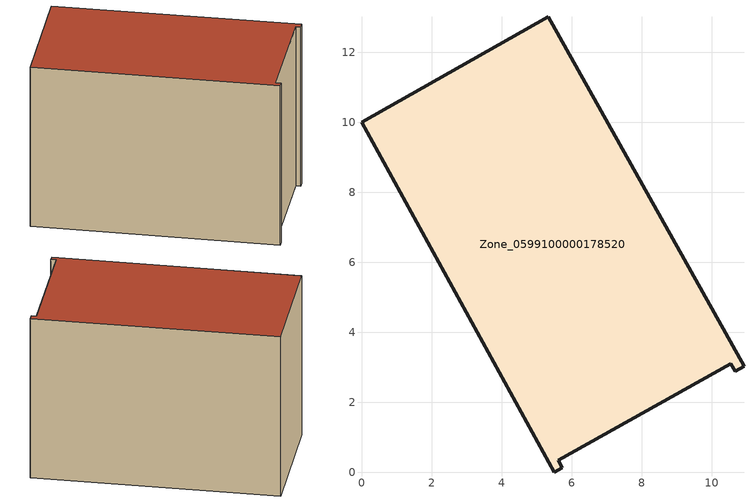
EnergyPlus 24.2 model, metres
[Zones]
Zone_0599100000178520
 floor ground (C_G): 5.34,13.01 10.93,3.03 10.67,2.89 10.55,3.1 5.62,0.34 5.74,0.13 5.51,0 0,10 z0
 wall outside (C_F): 5.51,0 5.74,0.13 5.62,0.34 10.55,3.1 10.67,2.89 10.93,3.03 5.34,13.01 0,10 5.51,0 z0:8.04
 roof outside (C_R): 5.34,13.01 0,10 5.51,0 5.74,0.13 5.62,0.34 10.55,3.1 10.67,2.89 10.93,3.03 z8.04
[BUILDING]
Pand.0599100000178520: North Axis=0; Terrain=City; Loads Convergence Tolerance Value=0.04; Temperature Convergence Tolerance Value=0.4; Solar Distribution=FullExterior; Maximum Number of Warmup Days=25; Minimum Number of Warmup Days=1
[Site:Location]
Rotterdam.The.Hague.AP_ZH_NLD Design_Conditions: Latitude=51.96; Longitude=4.45; Time Zone=1; Elevation=-4.5
[SITE:GROUNDTEMPERATURE:BUILDINGSURFACE]
18, 18, 18, 18, 18, 18, 18, 18, 18, 18, 18, 18
[MATERIAL] Thermal Absorptance=0.9; Solar Absorptance=0.7; Visible Absorptance=0.7
Name | Roughness | Thickness | Conductivity | Density | Specific Heat
G.TI.1965-1974 | MediumSmooth | 0.15 | 0.882353 | 540 | 1210
F.TI.1965-1974 | Rough | 0.3 | 0.697674 | 1920 | 840
R.TI.1965-1974 | MediumRough | 0.2 | 0.232558 | 1500 | 1000
[CONSTRUCTION]
C_G: G.TI.1965-1974
C_F: F.TI.1965-1974
C_R: R.TI.1965-1974
[ZONE]
Zone_0599100000178520: Type=1; Multiplier=1; Ceiling Height=Autocalculate; Volume=Autocalculate; Floor Area=autocalculate; Part of Total Floor Area=Yes
[ZONEINFILTRATION:DESIGNFLOWRATE]
Infil_Zone_0599100000178520: Zone or ZoneList or Space or SpaceList=Zone_0599100000178520; Schedule=AlwaysOn; Design Flow Rate Calculation Method=Flow/Area; Flow Rate per Floor Area=0.003; Constant Term Coefficient=1; Temperature Term Coefficient=0; Velocity Term Coefficient=0; Velocity Squared Term Coefficient=0
[HVACTEMPLATE:ZONE:IDEALLOADSAIRSYSTEM]
Zone_0599100000178520: Maximum Heating Supply Air Temperature=50; Minimum Cooling Supply Air Temperature=13; Maximum Heating Supply Air Humidity Ratio=0.0156; Minimum Cooling Supply Air Humidity Ratio=0.0077; Heating Limit=NoLimit; Cooling Limit=NoLimit; Dehumidification Control Type=ConstantSensibleHeatRatio; Cooling Sensible Heat Ratio=0.7; Dehumidification Setpoint=60; Humidification Control Type=None; Humidification Setpoint=30; Outdoor Air Method=None; Outdoor Air Flow Rate per Person=0.00944; Outdoor Air Flow Rate per Zone Floor Area=0; Outdoor Air Flow Rate per Zone=0; Demand Controlled Ventilation Type=None; Outdoor Air Economizer Type=NoEconomizer; Heat Recovery Type=None; Sensible Heat Recovery Effectiveness=0.7; Latent Heat Recovery Effectiveness=0.65
[ZONECONTROL:THERMOSTAT]
ThermostatControl_Zone_0599100000178520: Zone or ZoneList=Zone_0599100000178520; Control Type Schedule=DualSetpointControlType; Control 1=Thermostat_Zone_0599100000178520; Temperature Difference Between Cutout And Setpoint=0
[THERMOSTATSETPOINT:DUALSETPOINT]
Thermostat_Zone_0599100000178520: Heating Setpoint Temperature Schedule=HeatingSetpoint_Zone_0599100000178520; Cooling Setpoint Temperature Schedule=CoolingSetpoint_Zone_0599100000178520
[SCHEDULE:COMPACT]
HeatingSetpoint_Zone_0599100000178520: Through: 12/31, For: AllDays, Until: 24:00, 21
CoolingSetpoint_Zone_0599100000178520: Through: 12/31, For: AllDays, Until: 24:00, 24
DualSetpointControlType: Through: 12/31, For: AllDays, Until: 24:00, 4
AlwaysOn: Through: 12/31, For: AllDays, Until: 24:00, 1
